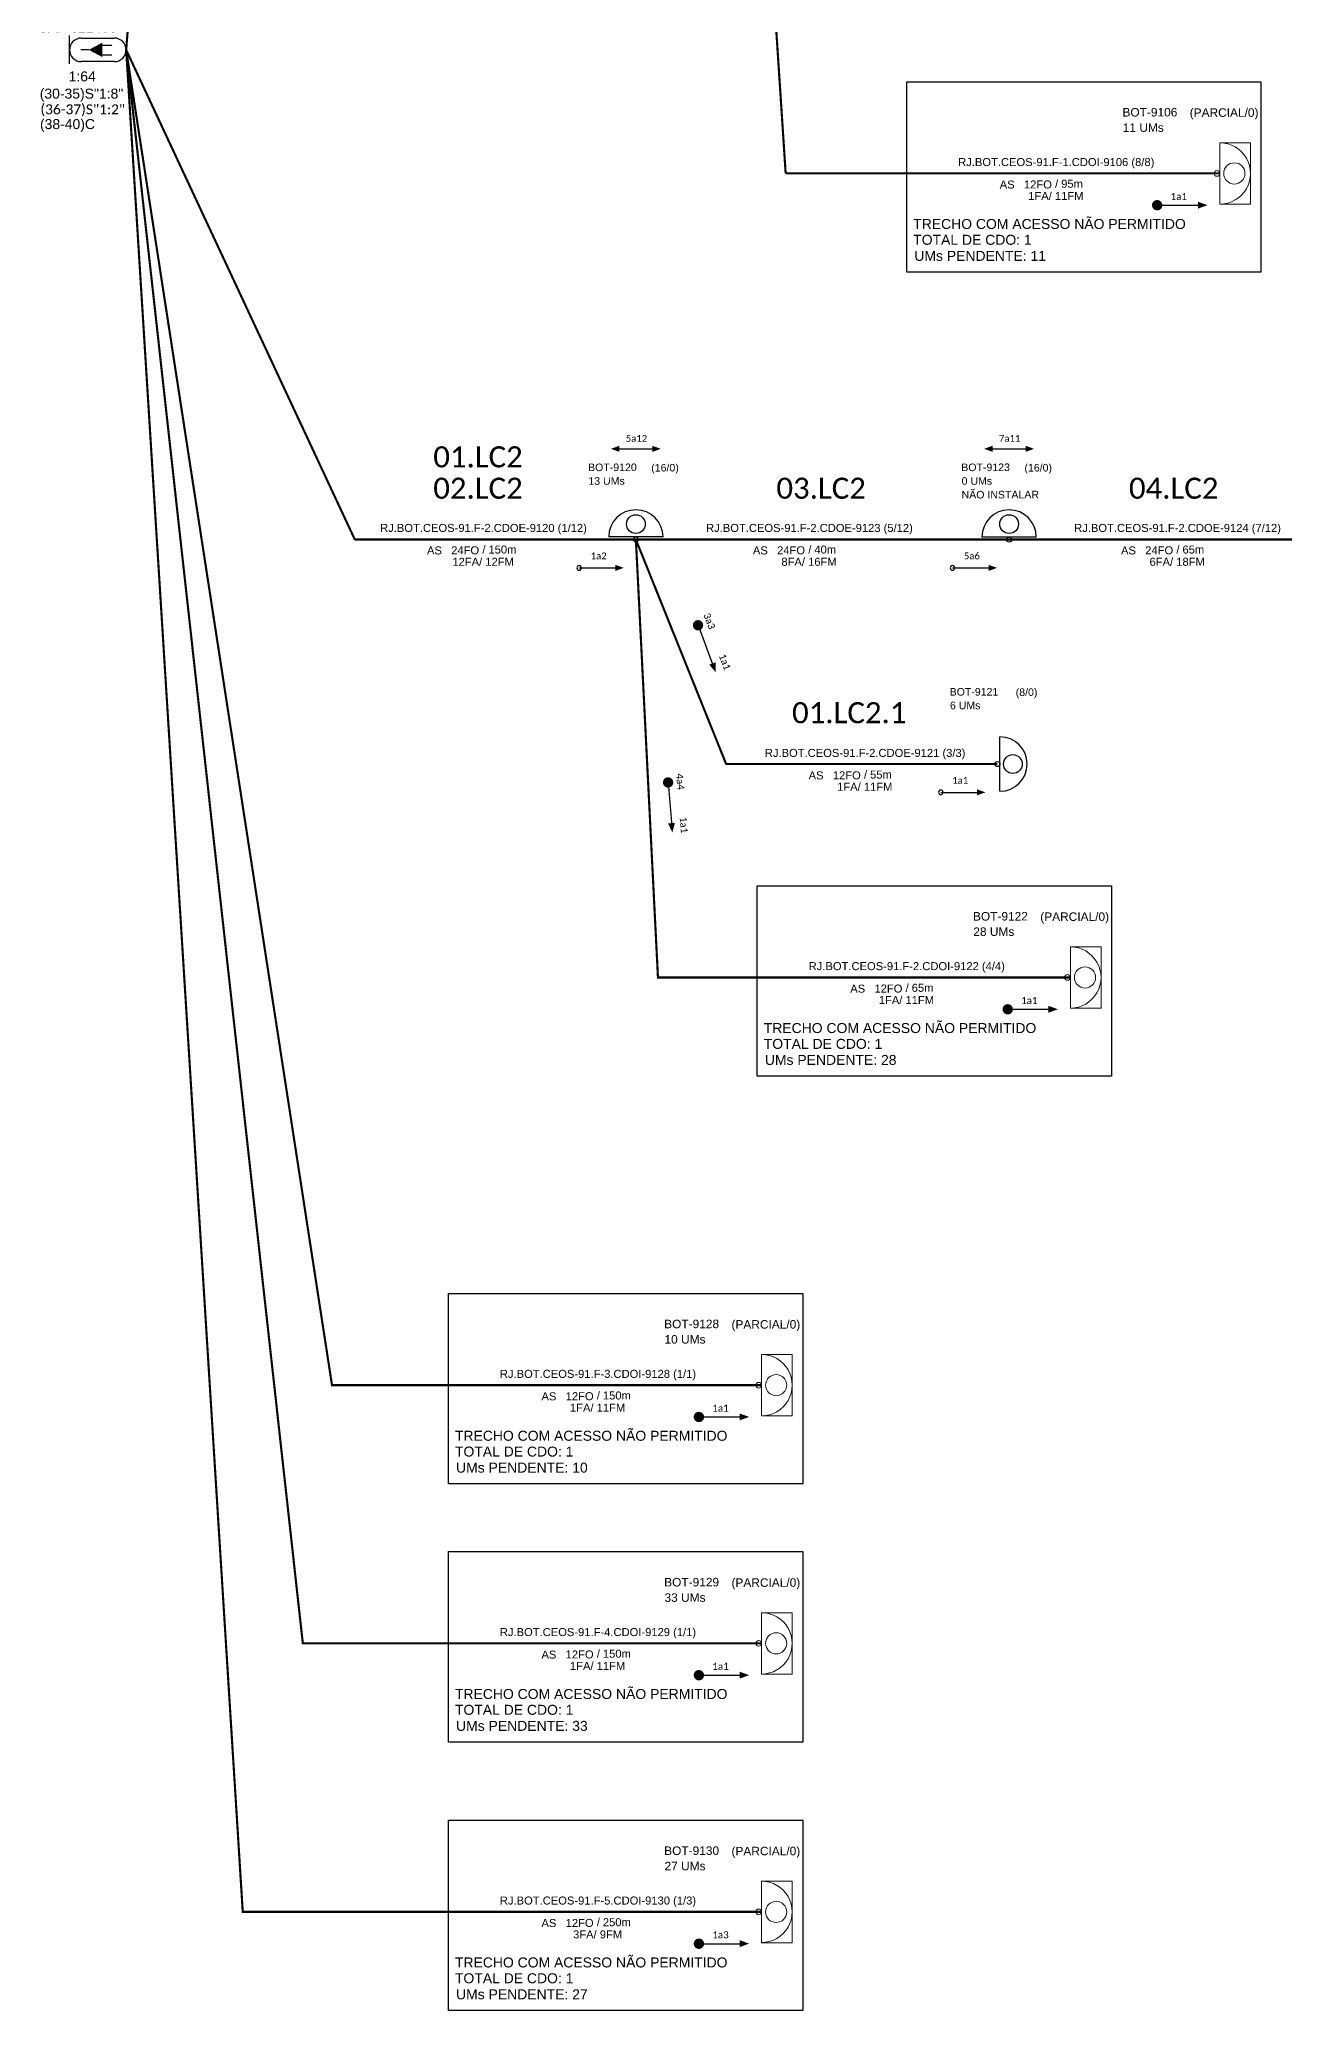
# Model space of a CAD drawing. Header units: millimetres. Extents: x 43195 to 44134, y 3103 to 4099.
# Drawn here: x 43194.5 to 43466.9, y 3103 to 3534.1 of the extents above; entities that cross this region are included whole.
import ezdxf
from ezdxf.enums import TextEntityAlignment as Align

# ---------------------------------------------------------------- set-up
doc = ezdxf.new("R2010")
doc.units = ezdxf.units.MM
for name, color, linetype, lineweight in [("20.0-LEGENDA DOS CDO'S", 1, 'Continuous', 0), ('20.2-CDO_POSTE', 1, 'Continuous', 5), ('40.1-ETIQUETAS', 1, 'Continuous', 20)]:
    doc.layers.add(name, color=color, linetype=linetype, lineweight=lineweight)
for name, color, linetype in [('20.4-CEOS', 1, 'Continuous'), ('CAP a instalar', 1, 'Continuous'), ('label_cabos', 7, 'Continuous'), ('SETA', 7, 'Continuous')]:
    doc.layers.add(name, color=color, linetype=linetype)
doc.styles.add('ARIAL', font='arial.ttf')
doc.styles.add('siredit', font='arial.ttf')
doc.styles.get("Standard").update_dxf_attribs({"font": 'arial.ttf'})
doc.linetypes.add('FENCELINE1', pattern='A,0.25,-0.1,[133,ltypeshp.shx,S=0.1,R=0,X=-0.1,Y=0],-0.1,1', length=1.45)

# ---------------------------------------------------------------- blocks, each defined once
blk = doc.blocks.new('CEOS_RP_CT_DRT')
at = {"layer": '20.4-CEOS', "color": 0}
for p, q in [((-4.54, 1.19), (-1.19, 1.19)), ((-1.19, -1.19), (-4.54, -1.19))]:
    blk.add_line(p, q, dxfattribs=at)
for points in [[(-5.73, -1.43), (-5.73, 1.44)], [(-3.79, 0), (-4.59, 0)], [(-2.47, 0.48), (-1.45, 0.48)], [(-2.47, -0.52), (-1.45, -0.52)]]:
    blk.add_lwpolyline(points, dxfattribs=at)
blk.add_lwpolyline([(-3.79, 0, 0, 1.47, 0), (-2.41, 0, 1.47, 1.47, 0)], format="xyseb", dxfattribs=at)
for centre, start, end in [((-4.54, 0), 90, 270), ((-1.19, 0), 270, 90)]:
    blk.add_arc(centre, 1.19, start, end, dxfattribs=at)
at = {"layer": '20.4-CEOS', "color": 7, "style": 'siredit'}
for tag, p in [('Nº_DA_CEOS', (-2.86, 5.6)), ('LOCAL', (-2.86, 4.24)), ('SAP', (-2.86, 2.78)), ('RACIO_SPLITAGEM', (-2.86, -1.88)), ('FIBRAS_SPLITTER', (-2.86, -3.58)), ('FIBRAS_TOP_C', (-2.86, -5.08)), ('RESERVA_FINAIS', (-2.86, -6.39))]:
    blk.add_attdef(tag, text='', height=1.01, dxfattribs=at).set_placement(p, align=Align.TOP_CENTER)
blk = doc.blocks.new('CDOE POSTE_')
at = {"color": 1}
blk.add_line((12.92, -5.49), (-2.38, -5.49), dxfattribs=at)
for centre, radius in [((5.27, -1.86), 2.64), ((5.27, -6.2), 0.708)]:
    blk.add_circle(centre, radius, dxfattribs=at)
blk.add_arc((5.27, -5.49), 7.65, 0, 180, dxfattribs=at)
blk = doc.blocks.new('CDOE-TEXTO PADRÃO')
at = {"layer": "20.0-LEGENDA DOS CDO'S", "color": 0, "style": 'ARIAL'}
for tag, p in [('CDO_N', (0.49, 7.39)), ('CORDOALHA', (0.5, 4.33)), ('SAP', (0.51, 1.67)), ('SPLITER_1', (0.59, -0.91)), ('SPLITER_2', (0.6, -3.55)), ('(XX-XX_F)S', (0.54, -8.29)), ('(XX-XX_L)S', (0.55, -10.83)), ('UMS', (0.55, -13.15))]:
    blk.add_attdef(tag, p, '', height=1.7, rotation=0.118, dxfattribs=at)
blk.add_attdef('FIBRAS_UTILIZADAS', text='', height=1.7, rotation=0.118, dxfattribs=at).set_placement((19.77, 7.43), align=Align.CENTER)
blk = doc.blocks.new('ETIQUETA_RS5F')
at = {"layer": '40.1-ETIQUETAS', "color": 0, "style": 'siredit'}
blk.add_text('/', height=1.5, dxfattribs=at).set_placement((1.55, -1.95), align=Align.MIDDLE_RIGHT)
for tag, p in [('ETIQUETA_R_PRIMARIA', (1.18, 4.1)), ('ETIQUETA_R_SECUNDARIA', (1.18, 2.1)), ('F_ATIVAS/F_MORTAS', (1.11, -4.24))]:
    blk.add_attdef(tag, text='', height=1.5, dxfattribs=at).set_placement(p, align=Align.MIDDLE_CENTER)
for tag, p in [('TIPO_CABO', (-6.62, -2.12)), ('CAP_CABO', (0.37, -2.09))]:
    blk.add_attdef(tag, text='', height=1.5, dxfattribs=at).set_placement(p, align=Align.MIDDLE_RIGHT)
blk.add_attdef('METROS', text='', height=1.5, dxfattribs=at).set_placement((2.11, -1.95), align=Align.MIDDLE_LEFT)
for tag, p in [('FUSÃO_1', (0.82, -8.39)), ('FUSÃO_2', (0.82, -10.6)), ('FUSÃO_3', (0.82, -12.93)), ('FUSÃO_4', (0.82, -15.14)), ('FUSÃO_5', (0.82, -17.16))]:
    blk.add_attdef(tag, text='', height=1.5, dxfattribs=at).set_placement(p, align=Align.CENTER)
blk = doc.blocks.new('A$C67844AE1')
at = {"color": 8}
blk.add_line((11.9, 1.1), (0, 1.1), dxfattribs=at)
for centre, radius in [((5.95, 3.93), 2.05), ((5.95, 0.55), 0.551)]:
    blk.add_circle(centre, radius, dxfattribs=at)
blk.add_arc((5.95, 1.1), 5.95, 0, 180, dxfattribs=at)

msp = doc.modelspace()

# ---------------------------------------------------------------- linework, layer by layer
at = {"color": 3}
for points in [[(43384.23, 3524.86), (43461.7, 3524.86), (43461.7, 3483.22), (43384.23, 3483.22)], [(43351.54, 3349.02), (43429.01, 3349.02), (43429.01, 3307.38), (43351.54, 3307.38)], [(43284, 3259.87), (43361.47, 3259.87), (43361.47, 3218.22), (43284, 3218.22)], [(43284, 3203.4), (43361.47, 3203.4), (43361.47, 3161.75), (43284, 3161.75)], [(43284, 3144.68), (43361.47, 3144.68), (43361.47, 3103.04), (43284, 3103.04)]]:
    msp.add_lwpolyline(points, close=True, dxfattribs=at)
at = {"const_width": 1.13}
for points in [[(43438.43, 3497.84, 1), (43439.56, 3497.84, 1)], [(43338.37, 3406.51, 1), (43338.77, 3405.45, 1)], [(43331.98, 3372.17, 1), (43332.07, 3371.05, 1)], [(43405.74, 3322, 1), (43406.87, 3322, 1)], [(43338.2, 3232.85, 1), (43339.33, 3232.85, 1)], [(43338.2, 3176.38, 1), (43339.33, 3176.38, 1)], [(43338.2, 3117.66, 1), (43339.33, 3117.66, 1)]]:
    msp.add_lwpolyline(points, format="xyb", close=True, dxfattribs=at)
for points in [[(43312.09, 3418.52, 1), (43313.09, 3418.52, 1)], [(43393.72, 3418.52, 1), (43394.72, 3418.52, 1)], [(43391.17, 3369.44, 1), (43392.17, 3369.44, 1)]]:
    msp.add_lwpolyline(points, format="xyb", close=True)
at = {"layer": '40.1-ETIQUETAS', "color": 8}
for p, q in [((43452.7, 3498.09), (43452.7, 3511.51)), ((43420.01, 3322.25), (43420.01, 3335.67)), ((43352.47, 3233.1), (43352.47, 3246.52)), ((43352.47, 3176.63), (43352.47, 3190.05)), ((43352.47, 3117.91), (43352.47, 3131.33))]:
    msp.add_line(p, q, dxfattribs=at)
for points in [[(43452.7, 3511.51), (43459.42, 3511.51), (43459.42, 3498.06), (43452.7, 3498.06)], [(43420.01, 3335.67), (43426.73, 3335.67), (43426.73, 3322.22), (43420.01, 3322.22)], [(43352.47, 3246.52), (43359.19, 3246.52), (43359.19, 3233.07), (43352.47, 3233.07)], [(43352.47, 3190.05), (43359.19, 3190.05), (43359.19, 3176.6), (43352.47, 3176.6)], [(43352.47, 3131.33), (43359.19, 3131.33), (43359.19, 3117.88), (43352.47, 3117.88)]]:
    msp.add_lwpolyline(points, close=True, dxfattribs=at)
for centre, major_axis, start_param, end_param in [((43452.7, 3504.8), (-4.74, 4.74), 2.356194, 5.497787), ((43455.88, 3504.8), (1.64, 1.64), 3.926991, 10.210176), ((43420.01, 3328.96), (-4.74, 4.74), 2.356194, 5.497787), ((43423.2, 3328.96), (1.64, 1.64), 3.926991, 10.210176), ((43352.47, 3239.81), (-4.74, 4.74), 2.356194, 5.497787), ((43355.66, 3239.81), (1.64, 1.64), 3.926991, 10.210176), ((43352.47, 3183.34), (-4.74, 4.74), 2.356194, 5.497787), ((43355.66, 3183.34), (1.64, 1.64), 3.926991, 10.210176), ((43352.47, 3124.62), (-4.74, 4.74), 2.356194, 5.497787), ((43355.66, 3124.62), (1.64, 1.64), 3.926991, 10.210176)]:
    msp.add_ellipse(centre, major_axis=major_axis, ratio=1, start_param=start_param, end_param=end_param, dxfattribs=at)
at = {"layer": '40.1-ETIQUETAS', "color": 252, "true_color": 0x939598}
for centre in [(43452.08, 3504.8), (43419.39, 3328.96), (43351.85, 3239.8), (43351.85, 3183.34), (43351.85, 3124.62)]:
    msp.add_ellipse(centre, major_axis=(-0.439, 0.439), ratio=1, start_param=2.356194490191767, end_param=8.639379797371353, dxfattribs=at)
at = {"layer": 'CAP a instalar', "ltscale": 7, "const_width": 0.467}
msp.add_lwpolyline([(43213.5, 3531.82), (43239.44, 3855.65)], dxfattribs=at)
at = {"layer": 'CAP a instalar', "color": 8, "linetype": 'FENCELINE1', "ltscale": 7, "const_width": 0.467}
for points in [[(43334.7, 3855.65), (43357.74, 3504.8)], [(43452.7, 3504.8), (43357.74, 3504.8), (43357.74, 3504.8)]]:
    msp.add_lwpolyline(points, dxfattribs=at)
at = {"layer": 'CAP a instalar', "linetype": 'FENCELINE1', "ltscale": 7, "const_width": 0.467}
for points in [[(43213.5, 3531.82), (43263.51, 3424.73)], [(43324.98, 3424.73), (43263.51, 3424.73)], [(43406.61, 3424.73), (43324.98, 3424.73)], [(43480.7, 3424.73), (43406.06, 3424.73)]]:
    msp.add_lwpolyline(points, dxfattribs=at)
at = {"layer": 'CAP a instalar', "color": 8, "linetype": 'FENCELINE1', "ltscale": 7}
for points in [[(43352.47, 3239.8, 0.467, 0.467, 0), (43258.52, 3239.8, 0.467, 0.467, 0), (43213.5, 3531.82, 0.467, 0.467, 0)], [(43352.47, 3124.62, 0.467, 0.467, 0), (43239, 3124.62, 0.467, 0.467, 0), (43213.5, 3531.82, 0.467, 0.467, 0)], [(43352.47, 3183.34, 0.467, 0.467, 0), (43252.14, 3183.34, 0.467, 0.467, 0), (43213.5, 3531.82, 0.467, 0.467, 0)], [(43420.01, 3328.96, 0.467, 0.467, 0), (43329.81, 3328.96, 0.467, 0.467, 0), (43324.98, 3424.73, 0.467, 0.467, 0)]]:
    msp.add_lwpolyline(points, format="xyseb", dxfattribs=at)
at = {"layer": 'CAP a instalar', "linetype": 'FENCELINE1', "ltscale": 7}
msp.add_lwpolyline([(43404.06, 3375.64, 0.467, 0.467, 0), (43344.72, 3375.64, 0.467, 0.467, 0), (43324.98, 3424.73, 0.467, 0.467, 0)], format="xyseb", dxfattribs=at)
at = {"layer": 'SETA'}
for points in [[(43438.99, 3497.84), (43448.69, 3497.84)], [(43320.68, 3444.56), (43329.28, 3444.56)], [(43402.31, 3444.56), (43410.9, 3444.56)], [(43312.59, 3418.52), (43321.19, 3418.52)], [(43394.22, 3418.52), (43402.82, 3418.52)], [(43338.57, 3405.98), (43341.99, 3396.9)], [(43332.03, 3371.61), (43332.83, 3361.95)], [(43391.67, 3369.44), (43400.27, 3369.44)], [(43406.31, 3322), (43416, 3322)], [(43338.76, 3232.85), (43348.46, 3232.85)], [(43338.76, 3176.38), (43348.46, 3176.38)], [(43338.76, 3117.66), (43348.46, 3117.66)]]:
    msp.add_lwpolyline(points, dxfattribs=at)
for points in [[(43447.91, 3498.61), (43449.98, 3497.85), (43447.91, 3497.1)], [(43321.37, 3445.24), (43319.54, 3444.57), (43321.37, 3443.9)], [(43328.59, 3445.24), (43330.42, 3444.57), (43328.59, 3443.9)], [(43403, 3445.24), (43401.16, 3444.57), (43403, 3443.9)], [(43410.21, 3445.24), (43412.05, 3444.57), (43410.21, 3443.9)], [(43320.5, 3419.2), (43322.33, 3418.54), (43320.5, 3417.87)], [(43402.13, 3419.2), (43403.96, 3418.54), (43402.13, 3417.87)], [(43342.43, 3397.9), (43342.45, 3395.7), (43341.02, 3397.37)], [(43399.58, 3370.12), (43401.41, 3369.45), (43399.58, 3368.78)], [(43333.53, 3362.78), (43332.95, 3360.66), (43332.03, 3362.66)], [(43415.22, 3322.77), (43417.29, 3322.01), (43415.22, 3321.26)], [(43347.68, 3233.61), (43349.75, 3232.86), (43347.68, 3232.11)], [(43347.68, 3177.14), (43349.75, 3176.39), (43347.68, 3175.64)], [(43347.68, 3118.43), (43349.75, 3117.68), (43347.68, 3116.92)]]:
    msp.add_solid(points, dxfattribs=at)

# ---------------------------------------------------------------- block references
msp.add_blockref('A$C67844AE1', (43400.66, 3424.18))
at = {"layer": '20.2-CDO_POSTE', "color": 8}
ref = msp.add_blockref('CDOE-TEXTO PADRÃO', (43439.4, 3504.76), dxfattribs=dict(at, xscale=1.09648293559315, yscale=1.09648293559315, zscale=1.09648293559315))
ref.add_attrib('CDO_N', 'BOT-9106', (43431.4, 3517.24), dxfattribs={"layer": "20.0-LEGENDA DOS CDO'S", "color": 0, "height": 1.864, "rotation": 0.118, "style": 'ARIAL'})
ref.add_attrib('CORDOALHA', '11 UMs', (43431.47, 3513.88), dxfattribs={"layer": "20.0-LEGENDA DOS CDO'S", "color": 0, "height": 1.864, "rotation": 0.118, "style": 'ARIAL'})
ref.add_attrib('FIBRAS_UTILIZADAS', '             (PARCIAL/0)', dxfattribs={"layer": "20.0-LEGENDA DOS CDO'S", "color": 0, "height": 1.8639, "rotation": 0.118, "style": 'ARIAL'}).set_placement((43448.93, 3517.16), align=Align.CENTER)
at = {"layer": '20.2-CDO_POSTE'}
ref = msp.add_blockref('CDOE-TEXTO PADRÃO', (43321.62, 3428.62), dxfattribs=dict(at, xscale=0.9720000028610228, yscale=0.9720000028610228, zscale=0.9720000028610228))
ref.add_attrib('CDO_N', 'BOT-9120', (43314.53, 3439.69), dxfattribs={"layer": "20.0-LEGENDA DOS CDO'S", "color": 0, "height": 1.652, "rotation": 0.118, "style": 'ARIAL'})
ref.add_attrib('CORDOALHA', '13 UMs', (43314.59, 3436.71), dxfattribs={"layer": "20.0-LEGENDA DOS CDO'S", "color": 0, "height": 1.652, "rotation": 0.118, "style": 'ARIAL'})
ref.add_attrib('FIBRAS_UTILIZADAS', '    (16/0)', dxfattribs={"layer": "20.0-LEGENDA DOS CDO'S", "color": 0, "height": 1.652, "rotation": 0.118, "style": 'ARIAL'}).set_placement((43330.07, 3439.61), align=Align.CENTER)
at = {"layer": '20.2-CDO_POSTE', "color": 8}
ref = msp.add_blockref('CDOE-TEXTO PADRÃO', (43403.25, 3428.62), dxfattribs=dict(at, xscale=0.972000002861023, yscale=0.972000002861023, zscale=0.972000002861023))
ref.add_attrib('CDO_N', 'BOT-9123', (43396.15, 3439.69), dxfattribs={"layer": "20.0-LEGENDA DOS CDO'S", "color": 0, "height": 1.652, "rotation": 0.118, "style": 'ARIAL'})
ref.add_attrib('CORDOALHA', '0 UMs', (43396.22, 3436.71), dxfattribs={"layer": "20.0-LEGENDA DOS CDO'S", "color": 0, "height": 1.652, "rotation": 0.118, "style": 'ARIAL'})
ref.add_attrib('SAP', 'NÃO INSTALAR', (43396.22, 3433.71), dxfattribs={"layer": "20.0-LEGENDA DOS CDO'S", "color": 0, "height": 1.6523, "rotation": 0.118, "style": 'ARIAL'})
ref.add_attrib('FIBRAS_UTILIZADAS', '    (16/0)', dxfattribs={"layer": "20.0-LEGENDA DOS CDO'S", "color": 0, "height": 1.652, "rotation": 0.118, "style": 'ARIAL'}).set_placement((43411.7, 3439.61), align=Align.CENTER)
at = {"layer": '20.2-CDO_POSTE'}
ref = msp.add_blockref('CDOE-TEXTO PADRÃO', (43400.7, 3379.53), dxfattribs=dict(at, xscale=0.9720000028610228, yscale=0.9720000028610228, zscale=0.9720000028610228))
ref.add_attrib('CDO_N', 'BOT-9121', (43393.61, 3390.6), dxfattribs={"layer": "20.0-LEGENDA DOS CDO'S", "color": 0, "height": 1.652, "rotation": 0.118, "style": 'ARIAL'})
ref.add_attrib('CORDOALHA', '6 UMs', (43393.67, 3387.62), dxfattribs={"layer": "20.0-LEGENDA DOS CDO'S", "color": 0, "height": 1.652, "rotation": 0.118, "style": 'ARIAL'})
ref.add_attrib('FIBRAS_UTILIZADAS', '    (8/0)', dxfattribs={"layer": "20.0-LEGENDA DOS CDO'S", "color": 0, "height": 1.652, "rotation": 0.118, "style": 'ARIAL'}).set_placement((43409.15, 3390.52), align=Align.CENTER)
at = {"layer": '20.2-CDO_POSTE', "color": 8}
ref = msp.add_blockref('CDOE-TEXTO PADRÃO', (43406.71, 3328.92), dxfattribs=dict(at, xscale=1.09648293559315, yscale=1.09648293559315, zscale=1.09648293559315))
ref.add_attrib('CDO_N', 'BOT-9122', (43398.71, 3341.4), dxfattribs={"layer": "20.0-LEGENDA DOS CDO'S", "color": 0, "height": 1.864, "rotation": 0.118, "style": 'ARIAL'})
ref.add_attrib('CORDOALHA', '28 UMs', (43398.78, 3338.04), dxfattribs={"layer": "20.0-LEGENDA DOS CDO'S", "color": 0, "height": 1.864, "rotation": 0.118, "style": 'ARIAL'})
ref.add_attrib('FIBRAS_UTILIZADAS', '             (PARCIAL/0)', dxfattribs={"layer": "20.0-LEGENDA DOS CDO'S", "color": 0, "height": 1.8639, "rotation": 0.118, "style": 'ARIAL'}).set_placement((43416.25, 3341.32), align=Align.CENTER)
ref = msp.add_blockref('CDOE-TEXTO PADRÃO', (43339.17, 3239.77), dxfattribs=dict(at, xscale=1.09648293559315, yscale=1.09648293559315, zscale=1.09648293559315))
ref.add_attrib('CDO_N', 'BOT-9128', (43331.17, 3252.25), dxfattribs={"layer": "20.0-LEGENDA DOS CDO'S", "color": 0, "height": 1.864, "rotation": 0.118, "style": 'ARIAL'})
ref.add_attrib('CORDOALHA', '10 UMs', (43331.24, 3248.89), dxfattribs={"layer": "20.0-LEGENDA DOS CDO'S", "color": 0, "height": 1.864, "rotation": 0.118, "style": 'ARIAL'})
ref.add_attrib('FIBRAS_UTILIZADAS', '             (PARCIAL/0)', dxfattribs={"layer": "20.0-LEGENDA DOS CDO'S", "color": 0, "height": 1.8639, "rotation": 0.118, "style": 'ARIAL'}).set_placement((43348.71, 3252.16), align=Align.CENTER)
ref = msp.add_blockref('CDOE-TEXTO PADRÃO', (43339.17, 3183.3), dxfattribs=dict(at, xscale=1.09648293559315, yscale=1.09648293559315, zscale=1.09648293559315))
ref.add_attrib('CDO_N', 'BOT-9129', (43331.17, 3195.78), dxfattribs={"layer": "20.0-LEGENDA DOS CDO'S", "color": 0, "height": 1.864, "rotation": 0.118, "style": 'ARIAL'})
ref.add_attrib('CORDOALHA', '33 UMs', (43331.24, 3192.42), dxfattribs={"layer": "20.0-LEGENDA DOS CDO'S", "color": 0, "height": 1.864, "rotation": 0.118, "style": 'ARIAL'})
ref.add_attrib('FIBRAS_UTILIZADAS', '             (PARCIAL/0)', dxfattribs={"layer": "20.0-LEGENDA DOS CDO'S", "color": 0, "height": 1.8639, "rotation": 0.118, "style": 'ARIAL'}).set_placement((43348.71, 3195.69), align=Align.CENTER)
ref = msp.add_blockref('CDOE-TEXTO PADRÃO', (43339.17, 3124.58), dxfattribs=dict(at, xscale=1.09648293559315, yscale=1.09648293559315, zscale=1.09648293559315))
ref.add_attrib('CDO_N', 'BOT-9130', (43331.17, 3137.06), dxfattribs={"layer": "20.0-LEGENDA DOS CDO'S", "color": 0, "height": 1.864, "rotation": 0.118, "style": 'ARIAL'})
ref.add_attrib('CORDOALHA', '27 UMs', (43331.24, 3133.7), dxfattribs={"layer": "20.0-LEGENDA DOS CDO'S", "color": 0, "height": 1.864, "rotation": 0.118, "style": 'ARIAL'})
ref.add_attrib('FIBRAS_UTILIZADAS', '             (PARCIAL/0)', dxfattribs={"layer": "20.0-LEGENDA DOS CDO'S", "color": 0, "height": 1.8639, "rotation": 0.118, "style": 'ARIAL'}).set_placement((43348.71, 3136.98), align=Align.CENTER)
at = {"layer": '20.4-CEOS'}
ref = msp.add_blockref('CEOS_RP_CT_DRT', (43213.5, 3531.82), dxfattribs=dict(at, xscale=2.161665797233581, yscale=2.161665797233581, zscale=2.161665797233581))
ref.add_attrib('Nº_DA_CEOS', 'CEOS-91', dxfattribs={"color": 7, "height": 2.183, "style": 'siredit'}).set_placement((43201.15, 3543.88), align=Align.TOP_CENTER)
ref.add_attrib('LOCAL', 'CS-5608', dxfattribs={"color": 7, "height": 2.183, "style": 'siredit'}).set_placement((43201.71, 3540.9), align=Align.TOP_CENTER)
ref.add_attrib('SAP', 'SAP 321408', dxfattribs={"color": 7, "height": 2.183, "style": 'siredit'}).set_placement((43202.95, 3537.87), align=Align.TOP_CENTER)
ref.add_attrib('RACIO_SPLITAGEM', '1:64', dxfattribs={"color": 7, "height": 2.183, "style": 'siredit'}).set_placement((43203.88, 3527.11), align=Align.TOP_CENTER)
ref.add_attrib('FIBRAS_SPLITTER', '(30-35)S"1:8"', dxfattribs={"color": 7, "height": 2.1826, "style": 'siredit'}).set_placement((43203.73, 3523.34), align=Align.TOP_CENTER)
ref.add_attrib('FIBRAS_TOP_C', '(38-40)C', dxfattribs={"color": 7, "height": 2.183, "style": 'siredit'}).set_placement((43200.67, 3516.68), align=Align.TOP_CENTER)
at = {"layer": '40.1-ETIQUETAS', "color": 8}
ref = msp.add_blockref('ETIQUETA_RS5F', (43415.54, 3504.82), dxfattribs=dict(at, xscale=1.16639998499977, yscale=1.16639998499977, zscale=1.16639998499977))
ref.add_attrib('ETIQUETA_R_SECUNDARIA', 'RJ.BOT.CEOS-91.F-1.CDOI-9106 (8/8)', dxfattribs={"color": 0, "height": 1.7496, "style": 'siredit'}).set_placement((43416.92, 3507.28), align=Align.MIDDLE_CENTER)
ref.add_attrib('TIPO_CABO', 'AS', dxfattribs={"color": 0, "height": 1.75, "style": 'siredit'}).set_placement((43407.82, 3502.36), align=Align.MIDDLE_RIGHT)
ref.add_attrib('CAP_CABO', '12FO', dxfattribs={"color": 0, "height": 1.75, "style": 'siredit'}).set_placement((43415.97, 3502.38), align=Align.MIDDLE_RIGHT)
ref.add_attrib('METROS', '95m', dxfattribs={"color": 0, "height": 1.75, "style": 'siredit'}).set_placement((43418, 3502.54), align=Align.MIDDLE_LEFT)
ref.add_attrib('F_ATIVAS/F_MORTAS', '1FA/ 11FM', dxfattribs={"color": 0, "height": 1.75, "style": 'siredit'}).set_placement((43416.84, 3499.87), align=Align.MIDDLE_CENTER)
at = {"layer": '40.1-ETIQUETAS'}
ref = msp.add_blockref('ETIQUETA_RS5F', (43290.27, 3424.82), dxfattribs=dict(at, xscale=1.16639998499977, yscale=1.16639998499977, zscale=1.16639998499977))
ref.add_attrib('ETIQUETA_R_SECUNDARIA', 'RJ.BOT.CEOS-91.F-2.CDOE-9120 (1/12)', dxfattribs={"color": 0, "height": 1.7496, "style": 'siredit'}).set_placement((43291.65, 3427.27), align=Align.MIDDLE_CENTER)
ref.add_attrib('TIPO_CABO', 'AS', dxfattribs={"color": 0, "height": 1.75, "style": 'siredit'}).set_placement((43282.56, 3422.35), align=Align.MIDDLE_RIGHT)
ref.add_attrib('CAP_CABO', '24FO', dxfattribs={"color": 0, "height": 1.75, "style": 'siredit'}).set_placement((43290.7, 3422.38), align=Align.MIDDLE_RIGHT)
ref.add_attrib('METROS', '150m', dxfattribs={"color": 0, "height": 1.75, "style": 'siredit'}).set_placement((43292.74, 3422.54), align=Align.MIDDLE_LEFT)
ref.add_attrib('F_ATIVAS/F_MORTAS', '12FA/ 12FM', dxfattribs={"color": 0, "height": 1.75, "style": 'siredit'}).set_placement((43291.57, 3419.87), align=Align.MIDDLE_CENTER)
ref = msp.add_blockref('ETIQUETA_RS5F', (43361.56, 3424.82), dxfattribs=dict(at, xscale=1.16639998499977, yscale=1.16639998499977, zscale=1.16639998499977))
ref.add_attrib('ETIQUETA_R_SECUNDARIA', 'RJ.BOT.CEOS-91.F-2.CDOE-9123 (5/12)', dxfattribs={"color": 0, "height": 1.7496, "style": 'siredit'}).set_placement((43362.94, 3427.27), align=Align.MIDDLE_CENTER)
ref.add_attrib('TIPO_CABO', 'AS', dxfattribs={"color": 0, "height": 1.75, "style": 'siredit'}).set_placement((43353.84, 3422.35), align=Align.MIDDLE_RIGHT)
ref.add_attrib('CAP_CABO', '24FO', dxfattribs={"color": 0, "height": 1.75, "style": 'siredit'}).set_placement((43361.98, 3422.38), align=Align.MIDDLE_RIGHT)
ref.add_attrib('METROS', '40m', dxfattribs={"color": 0, "height": 1.75, "style": 'siredit'}).set_placement((43364.02, 3422.54), align=Align.MIDDLE_LEFT)
ref.add_attrib('F_ATIVAS/F_MORTAS', '8FA/ 16FM', dxfattribs={"color": 0, "height": 1.75, "style": 'siredit'}).set_placement((43362.85, 3419.87), align=Align.MIDDLE_CENTER)
ref = msp.add_blockref('ETIQUETA_RS5F', (43442.07, 3424.82), dxfattribs=dict(at, xscale=1.16639998499977, yscale=1.16639998499977, zscale=1.16639998499977))
ref.add_attrib('ETIQUETA_R_SECUNDARIA', 'RJ.BOT.CEOS-91.F-2.CDOE-9124 (7/12)', dxfattribs={"color": 0, "height": 1.7496, "style": 'siredit'}).set_placement((43443.45, 3427.27), align=Align.MIDDLE_CENTER)
ref.add_attrib('TIPO_CABO', 'AS', dxfattribs={"color": 0, "height": 1.75, "style": 'siredit'}).set_placement((43434.35, 3422.35), align=Align.MIDDLE_RIGHT)
ref.add_attrib('CAP_CABO', '24FO', dxfattribs={"color": 0, "height": 1.75, "style": 'siredit'}).set_placement((43442.5, 3422.38), align=Align.MIDDLE_RIGHT)
ref.add_attrib('METROS', '65m', dxfattribs={"color": 0, "height": 1.75, "style": 'siredit'}).set_placement((43444.53, 3422.54), align=Align.MIDDLE_LEFT)
ref.add_attrib('F_ATIVAS/F_MORTAS', '6FA/ 18FM', dxfattribs={"color": 0, "height": 1.75, "style": 'siredit'}).set_placement((43443.37, 3419.87), align=Align.MIDDLE_CENTER)
ref = msp.add_blockref('ETIQUETA_RS5F', (43373.74, 3375.61), dxfattribs=dict(at, xscale=1.16639998499977, yscale=1.16639998499977, zscale=1.16639998499977))
ref.add_attrib('ETIQUETA_R_SECUNDARIA', 'RJ.BOT.CEOS-91.F-2.CDOE-9121 (3/3)', dxfattribs={"color": 0, "height": 1.7496, "style": 'siredit'}).set_placement((43375.12, 3378.07), align=Align.MIDDLE_CENTER)
ref.add_attrib('TIPO_CABO', 'AS', dxfattribs={"color": 0, "height": 1.75, "style": 'siredit'}).set_placement((43366.02, 3373.15), align=Align.MIDDLE_RIGHT)
ref.add_attrib('CAP_CABO', '12FO', dxfattribs={"color": 0, "height": 1.75, "style": 'siredit'}).set_placement((43374.17, 3373.17), align=Align.MIDDLE_RIGHT)
ref.add_attrib('METROS', '55m', dxfattribs={"color": 0, "height": 1.75, "style": 'siredit'}).set_placement((43376.2, 3373.33), align=Align.MIDDLE_LEFT)
ref.add_attrib('F_ATIVAS/F_MORTAS', '1FA/ 11FM', dxfattribs={"color": 0, "height": 1.75, "style": 'siredit'}).set_placement((43375.04, 3370.66), align=Align.MIDDLE_CENTER)
at = {"layer": '40.1-ETIQUETAS', "color": 8}
ref = msp.add_blockref('ETIQUETA_RS5F', (43382.85, 3328.98), dxfattribs=dict(at, xscale=1.16639998499977, yscale=1.16639998499977, zscale=1.16639998499977))
ref.add_attrib('ETIQUETA_R_SECUNDARIA', 'RJ.BOT.CEOS-91.F-2.CDOI-9122 (4/4)', dxfattribs={"color": 0, "height": 1.7496, "style": 'siredit'}).set_placement((43384.23, 3331.44), align=Align.MIDDLE_CENTER)
ref.add_attrib('TIPO_CABO', 'AS', dxfattribs={"color": 0, "height": 1.75, "style": 'siredit'}).set_placement((43375.13, 3326.52), align=Align.MIDDLE_RIGHT)
ref.add_attrib('CAP_CABO', '12FO', dxfattribs={"color": 0, "height": 1.75, "style": 'siredit'}).set_placement((43383.28, 3326.54), align=Align.MIDDLE_RIGHT)
ref.add_attrib('METROS', '65m', dxfattribs={"color": 0, "height": 1.75, "style": 'siredit'}).set_placement((43385.31, 3326.7), align=Align.MIDDLE_LEFT)
ref.add_attrib('F_ATIVAS/F_MORTAS', '1FA/ 11FM', dxfattribs={"color": 0, "height": 1.75, "style": 'siredit'}).set_placement((43384.15, 3324.03), align=Align.MIDDLE_CENTER)
ref = msp.add_blockref('ETIQUETA_RS5F', (43315.31, 3239.83), dxfattribs=dict(at, xscale=1.16639998499977, yscale=1.16639998499977, zscale=1.16639998499977))
ref.add_attrib('ETIQUETA_R_SECUNDARIA', 'RJ.BOT.CEOS-91.F-3.CDOI-9128 (1/1)', dxfattribs={"color": 0, "height": 1.7496, "style": 'siredit'}).set_placement((43316.69, 3242.28), align=Align.MIDDLE_CENTER)
ref.add_attrib('TIPO_CABO', 'AS', dxfattribs={"color": 0, "height": 1.75, "style": 'siredit'}).set_placement((43307.59, 3237.36), align=Align.MIDDLE_RIGHT)
ref.add_attrib('CAP_CABO', '12FO', dxfattribs={"color": 0, "height": 1.75, "style": 'siredit'}).set_placement((43315.74, 3237.39), align=Align.MIDDLE_RIGHT)
ref.add_attrib('METROS', '150m', dxfattribs={"color": 0, "height": 1.75, "style": 'siredit'}).set_placement((43317.77, 3237.55), align=Align.MIDDLE_LEFT)
ref.add_attrib('F_ATIVAS/F_MORTAS', '1FA/ 11FM', dxfattribs={"color": 0, "height": 1.75, "style": 'siredit'}).set_placement((43316.61, 3234.88), align=Align.MIDDLE_CENTER)
ref = msp.add_blockref('ETIQUETA_RS5F', (43315.31, 3183.36), dxfattribs=dict(at, xscale=1.16639998499977, yscale=1.16639998499977, zscale=1.16639998499977))
ref.add_attrib('ETIQUETA_R_SECUNDARIA', 'RJ.BOT.CEOS-91.F-4.CDOI-9129 (1/1)', dxfattribs={"color": 0, "height": 1.7496, "style": 'siredit'}).set_placement((43316.69, 3185.81), align=Align.MIDDLE_CENTER)
ref.add_attrib('TIPO_CABO', 'AS', dxfattribs={"color": 0, "height": 1.75, "style": 'siredit'}).set_placement((43307.59, 3180.89), align=Align.MIDDLE_RIGHT)
ref.add_attrib('CAP_CABO', '12FO', dxfattribs={"color": 0, "height": 1.75, "style": 'siredit'}).set_placement((43315.74, 3180.92), align=Align.MIDDLE_RIGHT)
ref.add_attrib('METROS', '150m', dxfattribs={"color": 0, "height": 1.75, "style": 'siredit'}).set_placement((43317.77, 3181.08), align=Align.MIDDLE_LEFT)
ref.add_attrib('F_ATIVAS/F_MORTAS', '1FA/ 11FM', dxfattribs={"color": 0, "height": 1.75, "style": 'siredit'}).set_placement((43316.61, 3178.41), align=Align.MIDDLE_CENTER)
ref = msp.add_blockref('ETIQUETA_RS5F', (43315.31, 3124.64), dxfattribs=dict(at, xscale=1.16639998499977, yscale=1.16639998499977, zscale=1.16639998499977))
ref.add_attrib('ETIQUETA_R_SECUNDARIA', 'RJ.BOT.CEOS-91.F-5.CDOI-9130 (1/3)', dxfattribs={"color": 0, "height": 1.7496, "style": 'siredit'}).set_placement((43316.69, 3127.1), align=Align.MIDDLE_CENTER)
ref.add_attrib('TIPO_CABO', 'AS', dxfattribs={"color": 0, "height": 1.75, "style": 'siredit'}).set_placement((43307.59, 3122.18), align=Align.MIDDLE_RIGHT)
ref.add_attrib('CAP_CABO', '12FO', dxfattribs={"color": 0, "height": 1.75, "style": 'siredit'}).set_placement((43315.74, 3122.2), align=Align.MIDDLE_RIGHT)
ref.add_attrib('METROS', '250m', dxfattribs={"color": 0, "height": 1.75, "style": 'siredit'}).set_placement((43317.77, 3122.36), align=Align.MIDDLE_LEFT)
ref.add_attrib('F_ATIVAS/F_MORTAS', '3FA/ 9FM', dxfattribs={"color": 0, "height": 1.75, "style": 'siredit'}).set_placement((43316.61, 3119.69), align=Align.MIDDLE_CENTER)
at = {"layer": 'label_cabos', "xscale": 0.7775999903678894, "yscale": 0.7775999903678894, "zscale": 0.7775999903678894}
msp.add_blockref('CDOE POSTE_', (43320.88, 3429.56), dxfattribs=at)
at = {"layer": 'label_cabos', "xscale": 0.7775999903678894, "yscale": 0.7775999903678894, "zscale": 0.7775999903678894, "rotation": 270}
msp.add_blockref('CDOE POSTE_', (43408.88, 3379.74), dxfattribs=at)

# ---------------------------------------------------------------- texts
at = {"color": 3, "style": 'ARIAL'}
for s, p in [('TRECHO COM ACESSO NÃO PERMITIDO', (43385.64, 3492.65, -0.94)), ('TOTAL DE CDO: 1', (43385.64, 3489.19, -0.94)), ('UMs PENDENTE: 11', (43385.88, 3485.68, -0.94)), ('TRECHO COM ACESSO NÃO PERMITIDO', (43352.95, 3316.81, -0.94)), ('TOTAL DE CDO: 1', (43352.95, 3313.35, -0.94)), ('UMs PENDENTE: 28', (43353.19, 3309.84, -0.94)), ('TRECHO COM ACESSO NÃO PERMITIDO', (43285.41, 3227.65, -0.94)), ('TOTAL DE CDO: 1', (43285.41, 3224.19, -0.94)), ('UMs PENDENTE: 10', (43285.65, 3220.68, -0.94)), ('TRECHO COM ACESSO NÃO PERMITIDO', (43285.41, 3171.18, -0.94)), ('TOTAL DE CDO: 1', (43285.41, 3167.72, -0.94)), ('UMs PENDENTE: 33', (43285.65, 3164.21, -0.94)), ('TRECHO COM ACESSO NÃO PERMITIDO', (43285.41, 3112.47, -0.94)), ('TOTAL DE CDO: 1', (43285.41, 3109.01, -0.94)), ('UMs PENDENTE: 27', (43285.65, 3105.5, -0.94))]:
    msp.add_text(s, height=2.182, dxfattribs=at).set_placement(p)
at = {"attachment_point": 5}
for s, insert, char_height, width in [('{\\fCalibri|b0|i0|c0|p34;\\C7;(36-37)S"1:2"}', (43204.01, 3518.58), 2.1675, 36.6435), ('{\\fCalibri|b0|i0|c0|p34;\\C7;1a1}', (43443.72, 3499.77), 1.5342, 28.6065), ('{\\fCalibri|b0|i0|c0|p34;\\C7;5a12}', (43325.1, 3446.85), 1.5, 25.3588), ('{\\fCalibri|b0|i0|c0|p34;\\C7;7a11}', (43406.73, 3446.85), 1.5, 25.3588), ('{\\fCalibri|b0|i0|c0|p34;\\C7;1a2}', (43316.84, 3421.15), 1.5, 25.3588), ('{\\fCalibri|b0|i0|c0|p34;\\C7;5a6}', (43398.47, 3421.15), 1.5, 25.3588), ('{\\fCalibri|b0|i0|c0|p34;\\C7;1a1}', (43395.92, 3372.06), 1.5, 25.3588), ('{\\fCalibri|b0|i0|c0|p34;\\C7;1a1}', (43411.03, 3323.93), 1.5342, 28.6065), ('{\\fCalibri|b0|i0|c0|p34;\\C7;1a1}', (43343.49, 3234.78), 1.5342, 28.6065), ('{\\fCalibri|b0|i0|c0|p34;\\C7;1a1}', (43343.49, 3178.31), 1.5342, 28.6065), ('{\\fCalibri|b0|i0|c0|p34;\\C7;1a3}', (43343.49, 3119.59), 1.5342, 28.6065)]:
    msp.add_mtext(s, dxfattribs=dict(at, insert=insert, char_height=char_height, width=width))
at = {"color": 3, "char_height": 4.6037, "width": 230.4002, "attachment_point": 5}
for s, insert in [('{\\fCalibri|b0|i0|c0|p34;01.LC2}', (43290.45, 3442.79)), ('{\\fCalibri|b0|i0|c0|p34;02.LC2}', (43290.45, 3435.93)), ('{\\fCalibri|b0|i0|c0|p34;03.LC2}', (43365.5, 3435.93)), ('{\\fCalibri|b0|i0|c0|p34;04.LC2}', (43442.61, 3435.93)), ('{\\fCalibri|b0|i0|c0|p34;01.LC2.1}', (43371.65, 3386.84))]:
    msp.add_mtext(s, dxfattribs=dict(at, insert=insert))
at = {"char_height": 1.5342, "width": 28.6065, "attachment_point": 5}
for s, insert, rotation in [('{\\fCalibri|b0|i0|c0|p34;\\C7;3a3}', (43341.06, 3406.9), 290.6025), ('{\\fCalibri|b0|i0|c0|p34;\\C7;1a1}', (43344.42, 3397.96), 290.6025), ('{\\fCalibri|b0|i0|c0|p34;\\C7;4a4}', (43334.67, 3371.81), 274.7345), ('{\\fCalibri|b0|i0|c0|p34;\\C7;1a1}', (43335.46, 3362.3), 274.7345)]:
    msp.add_mtext(s, dxfattribs=dict(at, insert=insert, rotation=rotation))

doc.saveas('drawing.dxf')
